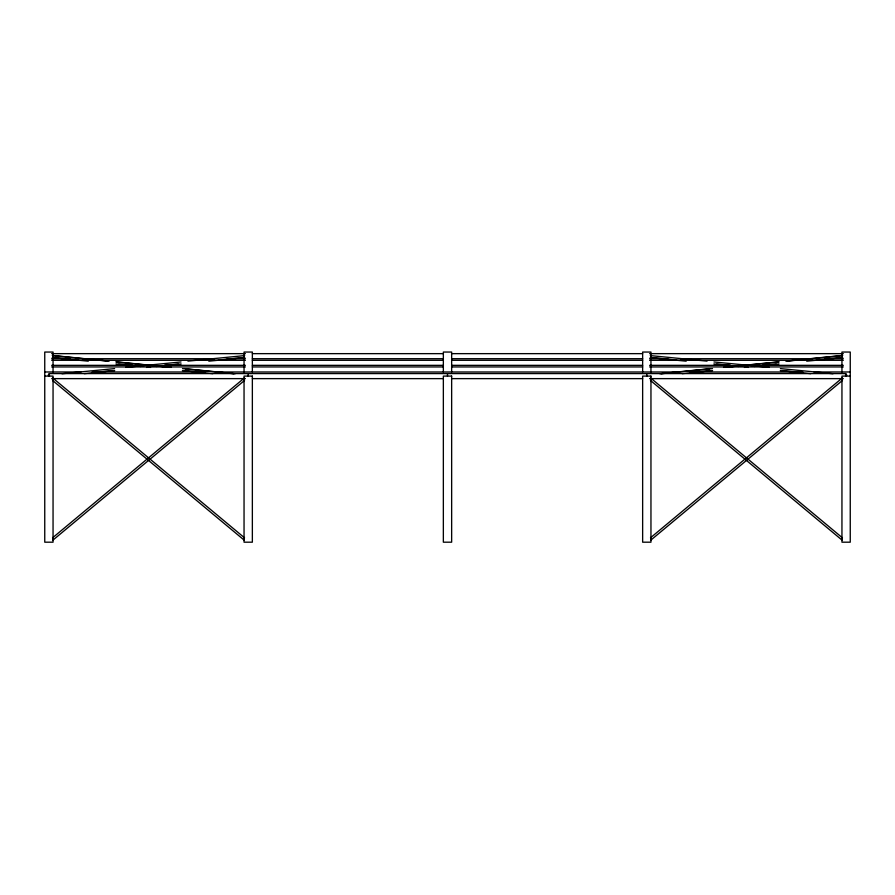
<?xml version="1.0" encoding="UTF-8"?>
<svg xmlns="http://www.w3.org/2000/svg" width="895" height="895" viewBox="0 0 895 895"><rect width="100%" height="100%" fill="white"/><g stroke="black" fill="none" stroke-linecap="round" stroke-linejoin="round"><path stroke-width="1.34" d="M52.548 537.85L244.346 378.014M52.749 540.278L244.548 380.442M650.452 537.85L842.251 378.014M650.654 540.278L842.452 380.442M61.99 373.73L114.605 368.606M125.658 367.364L181.036 361.96M187.939 361.132L244.704 355.595M92.532 372.667L111.909 370.731M164.501 365.473L178.34 364.086M218.481 360.081L243.395 357.586M84.253 373.64L114.705 370.597M146.534 367.409L149.308 367.14M156.222 366.447L181.137 363.952M208.815 361.188L244.805 357.586M659.884 373.73L709.713 368.751M723.552 367.364L778.907 361.826M785.832 361.132L842.575 355.46M661.293 373.73L712.498 368.606M724.961 367.364L778.941 361.96M787.242 361.132L842.598 355.595M690.437 372.667L709.813 370.731M759.631 365.753L776.245 364.086M816.374 360.081L841.289 357.586M682.158 373.64L712.599 370.597M744.439 367.409L747.202 367.14M754.127 366.447L779.03 363.952M806.719 361.188L842.698 357.586M51.686 353.648L245.409 353.648M252.379 353.648L443.316 353.648M451.684 353.648L642.621 353.648M649.591 353.648L843.314 353.648M51.686 358.705L69.81 358.705M82.351 358.705L214.755 358.705M227.296 358.705L245.409 358.705M252.379 358.705L443.316 358.705M451.684 358.705L642.621 358.705M649.591 358.705L667.704 358.705M680.245 358.705L812.649 358.705M825.19 358.705L843.314 358.705M51.686 360.293L245.409 360.293M252.379 360.293L443.316 360.293M451.684 360.293L642.621 360.293M649.591 360.293L843.314 360.293M51.686 365.339L132.527 365.339M145.068 365.339L152.038 365.339M164.579 365.339L245.409 365.339M252.379 365.339L443.316 365.339M451.684 365.339L642.621 365.339M649.591 365.339L730.421 365.339M742.962 365.339L749.932 365.339M762.473 365.339L843.314 365.339M51.686 366.939L245.409 366.939M252.379 366.939L443.316 366.939M451.684 366.939L642.621 366.939M649.591 366.939L843.314 366.939M44.75 371.973L80.953 371.984M92.107 371.984L205 371.984M216.142 371.984L678.857 371.984M690 371.984L802.893 371.984M814.047 371.984L850.25 371.973M48.151 375.117L49.561 375.117M845.439 375.117L846.849 375.117M44.75 376.101L53.051 376.101L53.051 542.191L44.75 542.191L44.75 352.048L53.051 352.048L53.051 371.973M850.25 376.101L841.949 376.101L841.949 542.191L850.25 542.191L850.25 352.048L841.949 352.048L841.949 371.973M51.686 378.63L245.409 378.63M252.379 378.63L443.316 378.63M451.684 378.63L642.621 378.63M649.591 378.63L843.314 378.63M650.296 355.595L707.061 361.132M713.964 361.96L769.342 367.364M780.395 368.606L833.01 373.73M651.605 357.586L676.519 360.081M716.66 364.086L730.499 365.473M783.091 370.731L802.468 372.667M650.195 357.586L686.185 361.188M713.863 363.952L738.778 366.447M745.692 367.14L748.466 367.409M780.295 370.597L810.747 373.64M52.425 355.46L109.168 361.132M116.093 361.826L171.448 367.364M185.287 368.751L235.116 373.73M52.402 355.595L107.758 361.132M116.059 361.96L170.039 367.364M182.502 368.606L233.707 373.73M53.711 357.586L78.626 360.081M118.755 364.086L135.369 365.753M185.187 370.731L204.563 372.667M52.302 357.586L88.281 361.188M115.97 363.952L140.873 366.447M147.798 367.14L150.561 367.409M182.401 370.597L212.842 373.64M650.654 378.014L842.452 537.85M650.452 380.442L842.251 540.278M52.749 378.014L244.548 537.85M52.548 380.442L244.346 540.278M846.099 376.101L846.099 373.584L48.901 373.584L48.901 376.101M650.956 371.973L650.956 352.048L642.644 352.048L642.644 371.973M646.794 373.584L646.794 376.101M451.651 371.973L451.651 352.048L443.349 352.048L443.349 371.973M447.5 373.584L447.5 376.101M252.356 371.973L252.356 352.048L244.044 352.048L244.044 371.973M248.206 373.584L248.206 376.101M252.356 376.101L244.044 376.101L244.044 542.191L252.356 542.191L252.356 376.101M451.651 376.101L443.349 376.101L443.349 542.191L451.651 542.191L451.651 376.101M650.956 376.101L642.644 376.101L642.644 542.191L650.956 542.191L650.956 376.101"/></g></svg>
